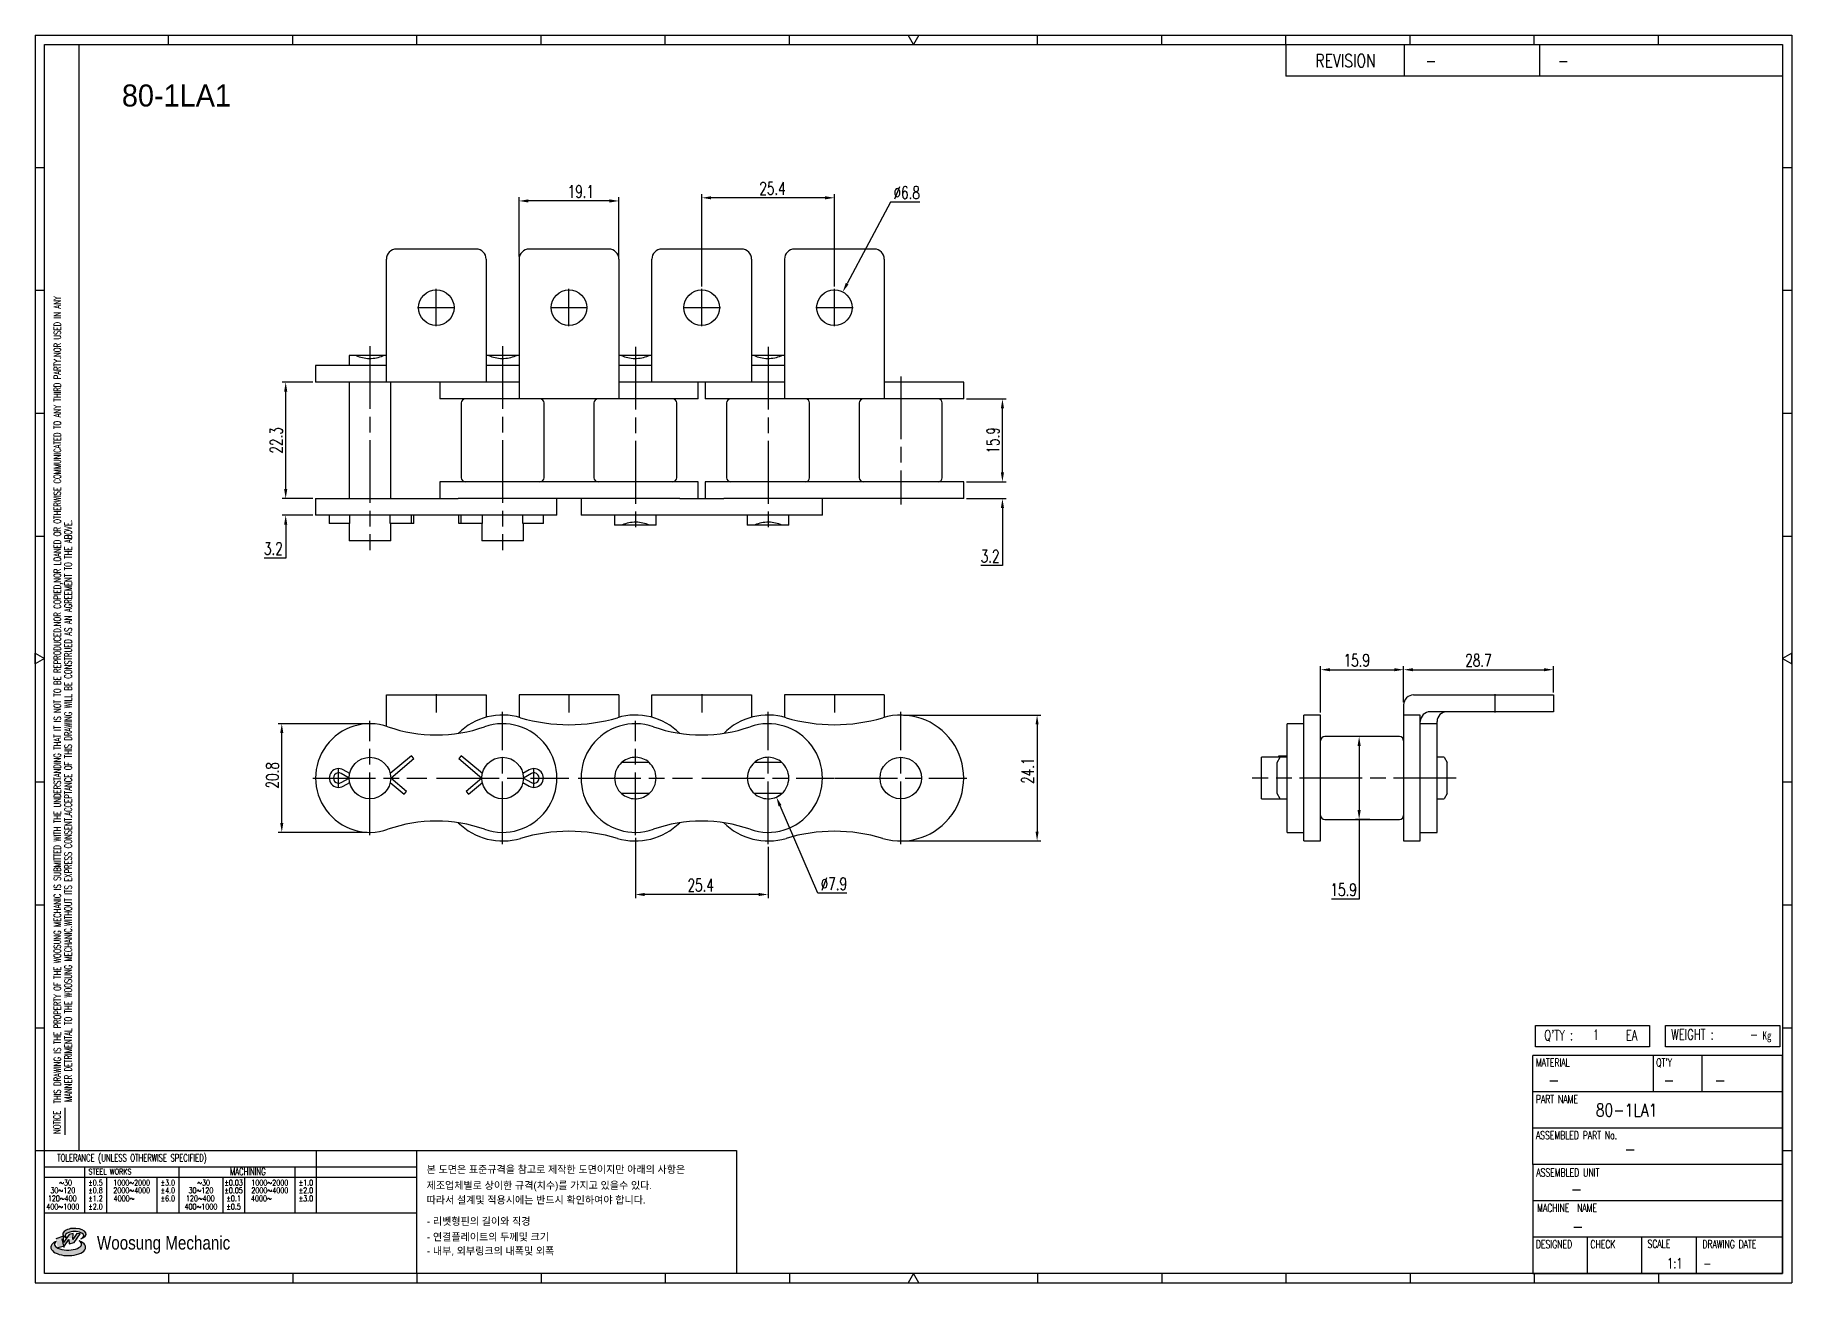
# Model space of a CAD drawing. Header units: millimetres. Extents: x 1209 to 1546, y 59 to 298.
import ezdxf
from ezdxf.enums import TextEntityAlignment as Align

# ---------------------------------------------------------------- set-up
doc = ezdxf.new("R2010")
doc.units = ezdxf.units.MM
doc.linetypes.add('AM_ISO08W050', pattern=[18, 12, -1.5, 3, -1.5])
doc.layers.get('Defpoints').update_dxf_attribs({"color": 80})
doc.layers.add('CL1', color=140, linetype='AM_ISO08W050', lineweight=25)
for name, color, linetype in [('S-DIM', 7, 'Continuous'), ('TITLE', 7, 'Continuous'), ('도면레이아웃', 7, 'Continuous')]:
    doc.layers.add(name, color=color, linetype=linetype)
doc.styles.add('HAN', font='ROMANS.shx', dxfattribs={"width": 0.7, "bigfont": 'whgtxt.shx'})
doc.styles.add('HKD_ST2', font='romans.shx', dxfattribs={"width": 0.7, "height": 4, "bigfont": '@extfont2.shx'})
doc.styles.add('HSG', font='SIMPLEX.shx', dxfattribs={"width": 0.7, "bigfont": 'HSG.shx'})
doc.styles.add('MtXpl_', font='Gulim.ttf')
doc.styles.add('SLDTEXTSTYLE4', font='arial.ttf', dxfattribs={"width": 0.8})
doc.dimstyles.new('AP1', dxfattribs={"dimtxt": 2.4, "dimasz": 1.8, "dimexe": 0.7, "dimexo": 0.5, "dimgap": 0.6, "dimtad": 1, "dimtoh": 1, "dimdec": 1, "dimrnd": 0.01, "dimzin": 9, "dimdsep": 46, "dimtxsty": 'HSG', "dimcen": 0, "dimclrd": 251, "dimclre": 251, "dimclrt": 60, "dimazin": 2, "dimtp": 1, "dimtm": 1, "dimtfac": 0.5, "dimtdec": 1, "dimtofl": 0, "dimtmove": 0, "dimatfit": 3, "dimfxl": 0, "dimtvp": 1, "dimtolj": 2, "dimlwd": -1, "dimlwe": -1, "dimarcsym": 0})

# ---------------------------------------------------------------- blocks, each defined once
blk = doc.blocks.new('MAST')
at = {"layer": '도면레이아웃'}
h = blk.add_hatch(color=10, dxfattribs=at)
h.paths.add_polyline_path([(1.544, 35.177), (1.554, 34.966), (1.779, 35.034), (2.054, 35.422), (1.908, 35.446), (1.728, 35.167), (1.741, 35.439), (1.547, 35.405), (1.292, 35.041), (1.295, 35.33), (0.943, 35.208), (1.03, 34.8), (1.336, 34.885)])
edge = h.paths.add_edge_path()
edge.add_ellipse((1.795, 35.421), major_axis=(-0.53, 0), ratio=0.487785, start_angle=122.36065, end_angle=403.39574)
edge.add_line((1.411, 35.244), (1.419, 35.261))
edge.add_ellipse((1.798, 35.344), major_axis=(-0.423, 0), ratio=0.444396, start_angle=131.58977, end_angle=386.19408, ccw=False)
edge = h.paths.add_edge_path()
edge.add_ellipse((1.512, 34.815), major_axis=(-0.793, 0), ratio=0.480113, start_angle=314.67633, end_angle=590.85213)
edge.add_ellipse((1.501, 34.958), major_axis=(-0.62, 0), ratio=0.43311, start_angle=331.7024, end_angle=574.42495, ccw=False)
at = {"color": 140}
for p, q in [((0, 90.118), (80.15, 90.118)), ((0, 90.118), (0, 33.191)), ((80.15, 90.118), (80.15, 33.191)), ((57.068, 89.693), (57.068, 88.246)), ((62.47, 89.693), (62.47, 88.246)), ((68.635, 89.693), (68.635, 88.246)), ((79.725, 88.246), (57.068, 88.246)), ((68.449, 43.961), (68.449, 44.936)), ((68.449, 44.936), (73.654, 44.936)), ((73.654, 44.936), (73.654, 43.961)), ((74.39, 43.961), (74.39, 44.936)), ((74.39, 44.936), (79.595, 44.936)), ((79.595, 44.936), (79.595, 43.961)), ((68.336, 38.59), (68.336, 43.563)), ((79.725, 43.563), (68.336, 43.563)), ((73.654, 43.961), (68.449, 43.961)), ((73.827, 43.563), (73.827, 41.905)), ((79.595, 43.961), (74.39, 43.961)), ((76.037, 43.563), (76.037, 41.905)), ((79.725, 38.59), (79.725, 43.563)), ((79.725, 41.905), (68.336, 41.905)), ((79.725, 40.248), (68.336, 40.248)), ((68.336, 38.59), (68.336, 33.616)), ((79.725, 38.59), (68.336, 38.59)), ((79.725, 33.616), (79.725, 38.59)), ((79.725, 36.932), (68.336, 36.932)), ((79.725, 35.274), (68.336, 35.274)), ((70.822, 33.616), (70.822, 35.274)), ((73.309, 33.616), (73.309, 35.274)), ((75.796, 33.616), (75.796, 35.274)), ((0, 33.191), (80.15, 33.191)), ((68.336, 33.616), (79.725, 33.616))]:
    blk.add_line(p, q, dxfattribs=at)
for p, q in [((6.089, 89.693), (6.089, 90.118)), ((11.753, 89.693), (11.753, 90.118)), ((17.418, 89.693), (17.418, 90.118)), ((23.082, 89.693), (23.082, 90.118)), ((28.746, 89.693), (28.746, 90.118)), ((34.411, 89.693), (34.411, 90.118)), ((45.739, 89.693), (45.739, 90.118)), ((51.404, 89.693), (51.404, 90.118)), ((57.068, 89.693), (57.068, 90.118)), ((62.732, 89.693), (62.732, 90.118)), ((68.397, 89.693), (68.397, 90.118)), ((74.061, 89.693), (74.061, 90.118)), ((0, 84.085), (0.425, 84.085)), ((79.725, 84.085), (80.15, 84.085)), ((0, 78.478), (0.425, 78.478)), ((79.725, 78.478), (80.15, 78.478)), ((0, 72.87), (0.425, 72.87)), ((79.725, 72.87), (80.15, 72.87)), ((0, 67.262), (0.425, 67.262)), ((79.725, 67.262), (80.15, 67.262)), ((0, 56.047), (0.425, 56.047)), ((79.725, 56.047), (80.15, 56.047)), ((0, 50.439), (0.425, 50.439)), ((79.725, 50.439), (80.15, 50.439)), ((0, 44.832), (0.425, 44.832)), ((79.725, 44.832), (80.15, 44.832)), ((1.377, 39.947), (1.377, 41.174)), ((0, 39.224), (0.425, 39.224)), ((79.725, 39.224), (80.15, 39.224)), ((6.089, 33.616), (6.089, 33.191)), ((11.753, 33.616), (11.753, 33.191)), ((17.418, 33.616), (17.418, 33.191)), ((23.082, 33.616), (23.082, 33.191)), ((28.746, 33.616), (28.746, 33.191)), ((34.411, 33.616), (34.411, 33.191)), ((45.739, 33.616), (45.739, 33.191)), ((51.404, 33.616), (51.404, 33.191)), ((57.068, 33.616), (57.068, 33.191)), ((62.732, 33.616), (62.732, 33.191)), ((68.397, 33.616), (68.397, 33.191)), ((74.061, 33.616), (74.061, 33.191))]:
    blk.add_line(p, q)
at = {"color": 2}
for p, q in [((2.017, 39.224), (2.017, 89.693)), ((0.425, 39.224), (17.418, 39.224)), ((0.425, 38.487), (17.418, 38.487)), ((2.257, 38.487), (2.257, 36.382)), ((6.557, 38.5), (6.557, 36.382)), ((11.857, 38.487), (11.857, 36.382)), ((12.816, 39.224), (12.816, 36.382)), ((17.418, 33.616), (17.418, 39.224)), ((0.425, 38.012), (17.418, 38.012)), ((3.257, 38.012), (3.257, 36.382)), ((5.557, 38.012), (5.557, 36.382)), ((8.557, 38.012), (8.557, 36.382)), ((9.557, 38.026), (9.557, 36.382)), ((0.425, 36.382), (17.418, 36.382))]:
    blk.add_line(p, q, dxfattribs=at)
for points in [[(40.075, 89.693), (39.83, 90.118), (40.32, 90.118)], [(0.425, 61.679), (0, 61.433), (0, 61.924)], [(79.725, 61.679), (80.15, 61.433), (80.15, 61.924)], [(40.075, 33.616), (39.83, 33.191), (40.32, 33.191)]]:
    blk.add_lwpolyline(points, close=True)
at = {"color": 140}
blk.add_lwpolyline([(0.425, 89.693), (79.725, 89.693), (79.725, 33.616), (0.425, 33.616)], close=True, dxfattribs=at)
at = {"layer": '도면레이아웃'}
for p, q in [((1.295, 35.33), (0.943, 35.208)), ((1.547, 35.405), (1.292, 35.041)), ((1.292, 35.041), (1.295, 35.33)), ((1.741, 35.439), (1.547, 35.405)), ((1.908, 35.446), (1.728, 35.167)), ((1.728, 35.167), (1.741, 35.439)), ((1.779, 35.034), (2.054, 35.422)), ((2.054, 35.422), (1.908, 35.446)), ((1.03, 34.8), (1.336, 34.885)), ((1.224, 35.208), (1.311, 34.8)), ((1.224, 35.208), (1.224, 35.208)), ((1.336, 34.885), (1.544, 35.177)), ((1.419, 35.261), (1.411, 35.244)), ((1.544, 35.177), (1.554, 34.966)), ((1.554, 34.966), (1.779, 35.034))]:
    blk.add_line(p, q, dxfattribs=at)
for centre, major_axis, ratio, start_param, end_param in [((1.795, 35.421), (-0.53, 0), 0.487785, 2.135596, 7.040584), ((1.798, 35.344), (-0.423, 0), 0.444396, 2.296675, 6.740358), ((1.512, 34.815), (-0.793, 0), 0.480113, 5.492138, 10.312315), ((1.501, 34.958), (-0.62, 0), 0.43311, 5.789299, 10.025607)]:
    blk.add_ellipse(centre, major_axis=major_axis, ratio=ratio, start_param=start_param, end_param=end_param, dxfattribs=at)
for s, height, style, width, p in [('REVISION', 0.5806, 'HAN', 0.8, (58.415, 88.664)), ('-', 0.581, 'HAN', 0.8, (63.426, 88.664)), ('-', 0.581, 'HAN', 0.8, (69.468, 88.664)), ("Q'TY : ", 0.4746, 'HKD_ST2', 0.7, (68.857, 44.253)), ('1', 0.475, 'HKD_ST2', 0.7, (71.071, 44.275)), ('EA', 0.4746, 'HKD_ST2', 0.7, (72.578, 44.253)), ('WEIGHT : ', 0.4746, 'HKD_ST2', 0.7, (74.65, 44.286)), ('-', 0.581, 'HAN', 0.8, (69.029, 42.157)), ('-', 0.581, 'HAN', 0.8, (74.289, 42.157)), ('-', 0.581, 'HAN', 0.8, (76.623, 42.157)), ('-', 0.581, 'HAN', 0.8, (72.515, 39.013)), ('-', 0.581, 'HAN', 0.8, (70.067, 37.189)), ('-', 0.581, 'HAN', 0.8, (70.126, 35.48)), ('1:1', 0.4746, 'HKD_ST2', 0.7, (74.458, 33.848)), ('-', 0.475, 'HKD_ST2', 0.7, (76.112, 33.837))]:
    blk.add_text(s, height=height, dxfattribs=dict(style=style, width=width)).set_placement(p)
at = {"color": 6, "style": 'HKD_ST2', "width": 0.7}
for s, p in [(' THIS DRAWING IS THE PROPERTY OF THE WOOSUNG MECHANIC IS SUBMITTED WITH THE UNDERSTANDING THAT IT IS NOT TO BE REPRODUCED.NOR COPIED,NOR LOANED OR OTHERWISE COMMUNICATED TO ANY THIRD PARTY.NOR USED IN ANY', (1.173, 41.217)), ('MANNER DETRIMENTAL TO THE WOOSUNG MECHANIC.WITHOUT ITS EXPRESS CONSENT.ACCEPTANCE OF THIS DRAWING WILL BE CONSTRUED AS AN AGREEMENT TO THE ABOVE.', (1.672, 41.447))]:
    blk.add_text(s, height=0.326266, rotation=90, dxfattribs=at).set_placement(p)
at = {"style": 'HKD_ST2', "width": 0.7}
blk.add_text('-', height=0.475, dxfattribs=at).set_placement((78.613, 44.286), align=Align.RIGHT)
at = {"color": 254, "style": 'HKD_ST2', "width": 0.7}
for s, height, p in [('MATERIAL', 0.3651, (68.474, 43.425)), ("QT'Y", 0.3651, (73.965, 43.425)), ('PART NAME', 0.3651, (68.474, 41.756)), ('ASSEMBLED PART No.', 0.36511, (68.474, 40.109)), ('ASSEMBLED UNIT', 0.36511, (68.49, 38.408)), ('MACHINE  NAME', 0.36511, (68.532, 36.794)), ('DESIGNED', 0.3651, (68.474, 35.136)), ('CHECK', 0.3651, (70.961, 35.136)), ('SCALE', 0.3651, (73.566, 35.153)), ('DRAWING DATE', 0.36511, (76.071, 35.141))]:
    blk.add_text(s, height=height, dxfattribs=at).set_placement(p, align=Align.TOP_LEFT)
at = {"style": 'HKD_ST2', "width": 0.7}
blk.add_text('NOTICE', height=0.3263, rotation=90, dxfattribs=at).set_placement((1.163, 39.988))
blk.add_text('TOLERANCE (UNLESS OTHERWISE SPECIFIED)', height=0.32627, dxfattribs=at).set_placement((4.417, 38.896), align=Align.MIDDLE_CENTER)
at = {"color": 4, "style": 'HKD_ST2', "width": 0.7}
for s, height, p in [('%%12630', 0.261, (1.389, 37.762)), ('1000%%1262000', 0.26101, (4.407, 37.762)), ('%%12630', 0.261, (7.689, 37.762)), ('1000%%1262000', 0.26101, (10.707, 37.762)), ('120%%126400', 0.26101, (1.237, 37.045)), ('30%%126120', 0.261, (1.263, 37.411)), ('4000%%126', 0.261, (4.061, 37.045)), ('2000%%1264000', 0.26101, (4.407, 37.411)), ('120%%126400', 0.26101, (7.537, 37.045)), ('30%%126120', 0.261, (7.563, 37.411)), ('4000%%126', 0.261, (10.321, 37.045)), ('2000%%1264000', 0.26101, (10.707, 37.411)), ('400%%1261000', 0.26101, (1.263, 36.67)), ('400%%1261000', 0.26101, (7.563, 36.67))]:
    blk.add_text(s, height=height, dxfattribs=at).set_placement(p, align=Align.MIDDLE_CENTER)
for s, height, p in [('%%P0.5', 0.261, (2.757, 37.762)), ('STEEL WORKS', 0.26101, (3.416, 38.268)), ('%%P3.0', 0.261, (6.057, 37.762)), ('%%P0.03', 0.261, (9.057, 37.762)), ('MACHINING', 0.3263, (9.707, 38.27)), ('%%P1.0', 0.261, (12.357, 37.762)), ('%%P0.8', 0.261, (2.757, 37.411)), ('%%P1.2', 0.261, (2.757, 37.045)), ('%%P4.0', 0.261, (6.057, 37.411)), ('%%P6.0', 0.261, (6.057, 37.045)), ('%%P0.05', 0.261, (9.057, 37.411)), ('%%P0.1', 0.261, (9.057, 37.045)), ('%%P2.0', 0.261, (12.357, 37.411)), ('%%P3.0', 0.261, (12.357, 37.045)), ('%%P2.0', 0.261, (2.757, 36.67)), ('%%P0.5', 0.261, (9.057, 36.67))]:
    blk.add_text(s, height=height, dxfattribs=at).set_placement(p, align=Align.MIDDLE)
at = {"color": 1, "style": 'SLDTEXTSTYLE4', "width": 0.8}
blk.add_text('Woosung Mechanic', height=0.61957, dxfattribs=at).set_placement((2.822, 34.711))
at = {"layer": 'TITLE', "width": 0.8}
blk.add_text('Kg', height=0.3789, dxfattribs=at).set_placement((78.807, 44.286))
blk = doc.blocks.new('*D2')
at = {"layer": 'Defpoints', "color": 0, "transparency": 16777216}
for p in [(1462.89, 163.32), (1463.46, 163.32), (1465.46, 147.44)]:
    blk.add_point(p, dxfattribs=at)
at = {"layer": 'S-DIM', "color": 251, "linetype": 'ByBlock', "transparency": 16777216}
for p, q in [((1462.96, 163.32), (1462.19, 163.32)), ((1462.89, 161.52), (1462.89, 149.24)), ((1464.96, 147.44), (1462.19, 147.44)), ((1462.89, 147.44), (1462.89, 132.21)), ((1462.89, 132.21), (1457.57, 132.21))]:
    blk.add_line(p, q, dxfattribs=at)
at = {"layer": 'S-DIM', "color": 251, "transparency": 16777216}
for points in [[(1462.59, 161.52), (1463.19, 161.52), (1462.89, 163.32)], [(1462.59, 149.24), (1463.19, 149.24), (1462.89, 147.44)]]:
    blk.add_solid(points, dxfattribs=at)
at = {"layer": 'S-DIM', "color": 60, "transparency": 16777216, "insert": (1459.93, 134.01), "char_height": 2.4, "attachment_point": 5, "style": 'HSG'}
blk.add_mtext('\\A2;15.9', dxfattribs=at)
blk = doc.blocks.new('*D3')
at = {"layer": 'Defpoints', "color": 0, "transparency": 16777216}
for p in [(1471.4, 176.11), (1471.4, 169.37), (1455.52, 167.43)]:
    blk.add_point(p, dxfattribs=at)
at = {"layer": 'S-DIM', "color": 251, "linetype": 'ByBlock', "transparency": 16777216}
for p, q in [((1455.52, 167.93), (1455.52, 176.81)), ((1457.32, 176.11), (1469.6, 176.11)), ((1471.4, 169.87), (1471.4, 176.81))]:
    blk.add_line(p, q, dxfattribs=at)
at = {"layer": 'S-DIM', "color": 251, "transparency": 16777216}
for points in [[(1457.32, 176.41), (1457.32, 175.81), (1455.52, 176.11)], [(1469.6, 176.41), (1469.6, 175.81), (1471.4, 176.11)]]:
    blk.add_solid(points, dxfattribs=at)
at = {"layer": 'S-DIM', "color": 60, "transparency": 16777216, "insert": (1462.44, 177.91), "char_height": 2.4, "attachment_point": 5, "style": 'HSG'}
blk.add_mtext('\\A2;15.9', dxfattribs=at)
blk = doc.blocks.new('*D4')
at = {"layer": 'Defpoints', "color": 0, "transparency": 16777216}
for p in [(1500.06, 176.11), (1471.4, 169.37), (1500.06, 171.28)]:
    blk.add_point(p, dxfattribs=at)
at = {"layer": 'S-DIM', "color": 251, "linetype": 'ByBlock', "transparency": 16777216}
for p, q in [((1471.4, 169.87), (1471.4, 176.81)), ((1473.2, 176.11), (1498.26, 176.11)), ((1500.06, 171.78), (1500.06, 176.81))]:
    blk.add_line(p, q, dxfattribs=at)
at = {"layer": 'S-DIM', "color": 251, "transparency": 16777216}
for points in [[(1473.2, 176.41), (1473.2, 175.81), (1471.4, 176.11)], [(1498.26, 176.41), (1498.26, 175.81), (1500.06, 176.11)]]:
    blk.add_solid(points, dxfattribs=at)
at = {"layer": 'S-DIM', "color": 60, "transparency": 16777216, "insert": (1485.73, 177.91), "char_height": 2.4, "attachment_point": 5, "style": 'HSG'}
blk.add_mtext('\\A2;28.7', dxfattribs=at)
blk = doc.blocks.new('*D5')
at = {"layer": 'Defpoints', "color": 0, "transparency": 16777216}
for p in [(1387.21, 212.07), (1394.62, 212.07), (1387.21, 208.87)]:
    blk.add_point(p, dxfattribs=at)
at = {"layer": 'S-DIM', "color": 251, "linetype": 'ByBlock', "transparency": 16777216}
for p, q in [((1394.62, 213.87), (1394.62, 215.67)), ((1387.71, 212.07), (1395.32, 212.07)), ((1387.71, 208.87), (1395.32, 208.87)), ((1394.62, 207.07), (1394.62, 196.03)), ((1394.62, 196.03), (1390.5, 196.03))]:
    blk.add_line(p, q, dxfattribs=at)
at = {"layer": 'S-DIM', "color": 251, "transparency": 16777216}
for points in [[(1394.32, 213.87), (1394.92, 213.87), (1394.62, 212.07)], [(1394.32, 207.07), (1394.92, 207.07), (1394.62, 208.87)]]:
    blk.add_solid(points, dxfattribs=at)
at = {"layer": 'S-DIM', "color": 60, "transparency": 16777216, "insert": (1392.26, 197.83), "char_height": 2.4, "attachment_point": 5, "style": 'HSG'}
blk.add_mtext('\\A2;3.2', dxfattribs=at)
blk = doc.blocks.new('*D6')
at = {"layer": 'Defpoints', "color": 0, "transparency": 16777216}
for p in [(1387.21, 227.95), (1394.62, 227.95), (1387.21, 212.07)]:
    blk.add_point(p, dxfattribs=at)
at = {"layer": 'S-DIM', "color": 251, "linetype": 'ByBlock', "transparency": 16777216}
for p, q in [((1387.71, 227.95), (1395.32, 227.95)), ((1394.62, 213.87), (1394.62, 226.15)), ((1387.71, 212.07), (1395.32, 212.07))]:
    blk.add_line(p, q, dxfattribs=at)
at = {"layer": 'S-DIM', "color": 251, "transparency": 16777216}
for points in [[(1394.32, 226.15), (1394.92, 226.15), (1394.62, 227.95)], [(1394.32, 213.87), (1394.92, 213.87), (1394.62, 212.07)]]:
    blk.add_solid(points, dxfattribs=at)
at = {"layer": 'S-DIM', "color": 60, "transparency": 16777216, "insert": (1392.82, 220.01), "char_height": 2.4, "attachment_point": 5, "rotation": 90, "style": 'HSG'}
blk.add_mtext('\\A2;15.9', dxfattribs=at)
blk = doc.blocks.new('*D7')
at = {"layer": 'Defpoints', "color": 0, "transparency": 16777216}
for p in [(1337.06, 266.43), (1337.06, 248.98), (1362.46, 248.98)]:
    blk.add_point(p, dxfattribs=at)
at = {"layer": 'S-DIM', "color": 251, "linetype": 'ByBlock', "transparency": 16777216}
for p, q in [((1337.06, 249.48), (1337.06, 267.13)), ((1360.66, 266.43), (1338.86, 266.43)), ((1362.46, 249.48), (1362.46, 267.13))]:
    blk.add_line(p, q, dxfattribs=at)
at = {"layer": 'S-DIM', "color": 251, "transparency": 16777216}
for points in [[(1338.86, 266.73), (1338.86, 266.13), (1337.06, 266.43)], [(1360.66, 266.73), (1360.66, 266.13), (1362.46, 266.43)]]:
    blk.add_solid(points, dxfattribs=at)
at = {"layer": 'S-DIM', "color": 60, "transparency": 16777216, "insert": (1350.62, 268.23), "char_height": 2.4, "attachment_point": 5, "style": 'HSG'}
blk.add_mtext('\\A2;25.4', dxfattribs=at)
blk = doc.blocks.new('*D8')
at = {"layer": 'Defpoints', "color": 0, "transparency": 16777216}
for p in [(1302.11, 265.83), (1302.11, 254.7), (1321.21, 254.7)]:
    blk.add_point(p, dxfattribs=at)
at = {"layer": 'S-DIM', "color": 251, "linetype": 'ByBlock', "transparency": 16777216}
for p, q in [((1302.11, 255.2), (1302.11, 266.53)), ((1319.41, 265.83), (1303.91, 265.83)), ((1321.21, 255.2), (1321.21, 266.53))]:
    blk.add_line(p, q, dxfattribs=at)
at = {"layer": 'S-DIM', "color": 251, "transparency": 16777216}
for points in [[(1303.91, 266.13), (1303.91, 265.53), (1302.11, 265.83)], [(1319.41, 266.13), (1319.41, 265.53), (1321.21, 265.83)]]:
    blk.add_solid(points, dxfattribs=at)
at = {"layer": 'S-DIM', "color": 60, "transparency": 16777216, "insert": (1313.93, 267.63), "char_height": 2.4, "attachment_point": 5, "style": 'HSG'}
blk.add_mtext('\\A2;19.1', dxfattribs=at)
blk = doc.blocks.new('*D9')
at = {"layer": 'Defpoints', "color": 0, "transparency": 16777216}
for p in [(1257.44, 208.87), (1263.16, 208.87), (1263.16, 205.67)]:
    blk.add_point(p, dxfattribs=at)
at = {"layer": 'S-DIM', "color": 251, "linetype": 'ByBlock', "transparency": 16777216}
for p, q in [((1257.44, 210.67), (1257.44, 212.47)), ((1262.66, 208.87), (1256.74, 208.87)), ((1262.66, 205.67), (1256.74, 205.67)), ((1257.44, 203.87), (1257.44, 197.49)), ((1257.44, 197.49), (1253.32, 197.49))]:
    blk.add_line(p, q, dxfattribs=at)
at = {"layer": 'S-DIM', "color": 251, "transparency": 16777216}
for points in [[(1257.14, 210.67), (1257.74, 210.67), (1257.44, 208.87)], [(1257.14, 203.87), (1257.74, 203.87), (1257.44, 205.67)]]:
    blk.add_solid(points, dxfattribs=at)
at = {"layer": 'S-DIM', "color": 60, "transparency": 16777216, "insert": (1255.08, 199.29), "char_height": 2.4, "attachment_point": 5, "style": 'HSG'}
blk.add_mtext('\\A2;3.2', dxfattribs=at)
blk = doc.blocks.new('*D10')
at = {"layer": 'Defpoints', "color": 0, "transparency": 16777216}
for p in [(1257.44, 231.15), (1263.16, 231.15), (1263.16, 208.87)]:
    blk.add_point(p, dxfattribs=at)
at = {"layer": 'S-DIM', "color": 251, "linetype": 'ByBlock', "transparency": 16777216}
for p, q in [((1262.66, 231.15), (1256.74, 231.15)), ((1257.44, 210.67), (1257.44, 229.35)), ((1262.66, 208.87), (1256.74, 208.87))]:
    blk.add_line(p, q, dxfattribs=at)
at = {"layer": 'S-DIM', "color": 251, "transparency": 16777216}
for points in [[(1257.14, 229.35), (1257.74, 229.35), (1257.44, 231.15)], [(1257.14, 210.67), (1257.74, 210.67), (1257.44, 208.87)]]:
    blk.add_solid(points, dxfattribs=at)
at = {"layer": 'S-DIM', "color": 60, "transparency": 16777216, "insert": (1255.64, 220.01), "char_height": 2.4, "attachment_point": 5, "rotation": 90, "style": 'HSG'}
blk.add_mtext('\\A2;22.3', dxfattribs=at)
blk = doc.blocks.new('*D11')
at = {"layer": 'Defpoints', "color": 0, "transparency": 16777216}
for p in [(1256.69, 165.78), (1273.56, 165.78), (1273.56, 144.98)]:
    blk.add_point(p, dxfattribs=at)
at = {"layer": 'S-DIM', "color": 251, "linetype": 'ByBlock', "transparency": 16777216}
for p, q in [((1273.06, 165.78), (1255.99, 165.78)), ((1256.69, 146.78), (1256.69, 163.98)), ((1273.06, 144.98), (1255.99, 144.98))]:
    blk.add_line(p, q, dxfattribs=at)
at = {"layer": 'S-DIM', "color": 251, "transparency": 16777216}
for points in [[(1256.39, 163.98), (1256.99, 163.98), (1256.69, 165.78)], [(1256.39, 146.78), (1256.99, 146.78), (1256.69, 144.98)]]:
    blk.add_solid(points, dxfattribs=at)
at = {"layer": 'S-DIM', "color": 60, "transparency": 16777216, "insert": (1254.89, 155.9), "char_height": 2.4, "attachment_point": 5, "rotation": 90, "style": 'HSG'}
blk.add_mtext('\\A2;20.8', dxfattribs=at)
blk = doc.blocks.new('*D12')
at = {"layer": 'Defpoints', "color": 0, "transparency": 16777216}
for p in [(1375.16, 167.43), (1375.16, 143.33), (1401.25, 143.33)]:
    blk.add_point(p, dxfattribs=at)
at = {"layer": 'S-DIM', "color": 251, "linetype": 'ByBlock', "transparency": 16777216}
for p, q in [((1375.66, 167.43), (1401.95, 167.43)), ((1401.25, 165.63), (1401.25, 145.13)), ((1375.66, 143.33), (1401.95, 143.33))]:
    blk.add_line(p, q, dxfattribs=at)
at = {"layer": 'S-DIM', "color": 251, "transparency": 16777216}
for points in [[(1400.95, 165.63), (1401.55, 165.63), (1401.25, 167.43)], [(1400.95, 145.13), (1401.55, 145.13), (1401.25, 143.33)]]:
    blk.add_solid(points, dxfattribs=at)
at = {"layer": 'S-DIM', "color": 60, "transparency": 16777216, "insert": (1399.45, 156.79), "char_height": 2.4, "attachment_point": 5, "rotation": 90, "style": 'HSG'}
blk.add_mtext('\\A2;24.1', dxfattribs=at)
blk = doc.blocks.new('*D13')
at = {"layer": 'Defpoints', "color": 0, "transparency": 16777216}
for p in [(1324.36, 144.46), (1349.76, 142.73), (1324.36, 133.09)]:
    blk.add_point(p, dxfattribs=at)
at = {"layer": 'S-DIM', "color": 251, "linetype": 'ByBlock', "transparency": 16777216}
for p, q in [((1324.36, 143.96), (1324.36, 132.39)), ((1349.76, 142.23), (1349.76, 132.39)), ((1347.96, 133.09), (1326.16, 133.09))]:
    blk.add_line(p, q, dxfattribs=at)
at = {"layer": 'S-DIM', "color": 251, "transparency": 16777216}
for points in [[(1326.16, 133.39), (1326.16, 132.79), (1324.36, 133.09)], [(1347.96, 133.39), (1347.96, 132.79), (1349.76, 133.09)]]:
    blk.add_solid(points, dxfattribs=at)
at = {"layer": 'S-DIM', "color": 60, "transparency": 16777216, "insert": (1336.87, 134.89), "char_height": 2.4, "attachment_point": 5, "style": 'HSG'}
blk.add_mtext('\\A2;25.4', dxfattribs=at)
blk = doc.blocks.new('*D14')
at = {"layer": 'Defpoints', "color": 0, "transparency": 16777216}
for p in [(1348.19, 159.03), (1351.34, 151.74)]:
    blk.add_point(p, dxfattribs=at)
at = {"layer": 'S-DIM', "color": 251, "linetype": 'ByBlock', "transparency": 16777216}
for p, q in [((1359.28, 133.34), (1352.05, 150.08)), ((1364.84, 133.34), (1359.28, 133.34))]:
    blk.add_line(p, q, dxfattribs=at)
blk.add_arc((1349.76, 155.38), 3.97, 283.2488, 304.1935, dxfattribs=at)
at = {"layer": 'S-DIM', "color": 251, "transparency": 16777216}
blk.add_solid([(1352.33, 150.2), (1351.78, 149.97), (1351.34, 151.74)], dxfattribs=at)
at = {"layer": 'S-DIM', "color": 60, "transparency": 16777216, "insert": (1362.36, 135.14), "char_height": 2.4, "attachment_point": 5, "style": 'HSG'}
blk.add_mtext('\\A2;∅7.9', dxfattribs=at)
blk = doc.blocks.new('*D15')
at = {"layer": 'Defpoints', "color": 0, "transparency": 16777216}
for p in [(1364.06, 248.41), (1360.87, 242.41)]:
    blk.add_point(p, dxfattribs=at)
at = {"layer": 'S-DIM', "color": 251, "linetype": 'ByBlock', "transparency": 16777216}
for p, q in [((1373.18, 265.62), (1364.9, 250)), ((1378.82, 265.62), (1373.18, 265.62))]:
    blk.add_line(p, q, dxfattribs=at)
at = {"layer": 'S-DIM', "color": 251, "transparency": 16777216}
blk.add_solid([(1364.64, 250.14), (1365.17, 249.86), (1364.06, 248.41)], dxfattribs=at)
at = {"layer": 'S-DIM', "color": 60, "transparency": 16777216, "insert": (1376.3, 267.42), "char_height": 2.4, "attachment_point": 5, "style": 'HSG'}
blk.add_mtext('\\A2;∅6.8', dxfattribs=at)

msp = doc.modelspace()

# ---------------------------------------------------------------- linework, layer by layer
for p, q in [((1293.9, 256.61), (1278.62, 256.61)), ((1319.3, 256.61), (1304.02, 256.61)), ((1344.7, 256.61), (1329.42, 256.61)), ((1370.1, 256.61), (1354.82, 256.61)), ((1276.71, 231.15), (1276.71, 254.7)), ((1295.81, 254.7), (1295.81, 231.15)), ((1302.11, 254.7), (1302.11, 227.95)), ((1321.21, 254.7), (1321.21, 227.95)), ((1327.51, 231.15), (1327.51, 254.7)), ((1346.61, 254.7), (1346.61, 231.15)), ((1352.91, 254.7), (1352.91, 227.95)), ((1372.01, 254.7), (1372.01, 227.95)), ((1269.59, 236.26), (1269.59, 234.35)), ((1276.71, 236.26), (1269.59, 236.26)), ((1270.94, 236.26), (1271.21, 236.13)), ((1271.21, 236.13), (1271.5, 236.02)), ((1271.5, 236.02), (1271.8, 235.93)), ((1271.8, 235.93), (1272.12, 235.85)), ((1272.12, 235.85), (1272.44, 235.78)), ((1272.44, 235.78), (1272.78, 235.73)), ((1272.78, 235.73), (1273.12, 235.7)), ((1273.12, 235.7), (1273.47, 235.69)), ((1273.47, 235.69), (1273.81, 235.69)), ((1273.81, 235.69), (1274.16, 235.71)), ((1274.16, 235.71), (1274.5, 235.75)), ((1274.5, 235.75), (1274.83, 235.81)), ((1274.83, 235.81), (1275.15, 235.88)), ((1275.15, 235.88), (1275.46, 235.97)), ((1275.46, 235.97), (1275.76, 236.07)), ((1275.76, 236.07), (1276.04, 236.19)), ((1276.04, 236.19), (1276.19, 236.26)), ((1302.11, 236.26), (1295.81, 236.26)), ((1296.34, 236.26), (1296.61, 236.13)), ((1296.61, 236.13), (1296.9, 236.02)), ((1296.9, 236.02), (1297.2, 235.93)), ((1297.2, 235.93), (1297.52, 235.85)), ((1297.52, 235.85), (1297.84, 235.78)), ((1297.84, 235.78), (1298.18, 235.73)), ((1298.18, 235.73), (1298.52, 235.7)), ((1298.52, 235.7), (1298.87, 235.69)), ((1298.87, 235.69), (1299.21, 235.69)), ((1299.21, 235.69), (1299.56, 235.71)), ((1299.56, 235.71), (1299.9, 235.75)), ((1299.9, 235.75), (1300.23, 235.81)), ((1300.23, 235.81), (1300.55, 235.88)), ((1300.55, 235.88), (1300.86, 235.97)), ((1300.86, 235.97), (1301.16, 236.07)), ((1301.16, 236.07), (1301.44, 236.19)), ((1301.44, 236.19), (1301.59, 236.26)), ((1327.51, 236.26), (1321.21, 236.26)), ((1321.74, 236.26), (1322.01, 236.13)), ((1322.01, 236.13), (1322.3, 236.02)), ((1322.3, 236.02), (1322.6, 235.93)), ((1322.6, 235.93), (1322.92, 235.85)), ((1322.92, 235.85), (1323.24, 235.78)), ((1323.24, 235.78), (1323.58, 235.73)), ((1323.58, 235.73), (1323.92, 235.7)), ((1323.92, 235.7), (1324.27, 235.69)), ((1324.27, 235.69), (1324.61, 235.69)), ((1324.61, 235.69), (1324.96, 235.71)), ((1324.96, 235.71), (1325.3, 235.75)), ((1325.3, 235.75), (1325.63, 235.81)), ((1325.63, 235.81), (1325.95, 235.88)), ((1325.95, 235.88), (1326.26, 235.97)), ((1326.26, 235.97), (1326.56, 236.07)), ((1326.56, 236.07), (1326.84, 236.19)), ((1326.84, 236.19), (1326.99, 236.26)), ((1352.91, 236.26), (1346.61, 236.26)), ((1347.14, 236.26), (1347.41, 236.13)), ((1347.41, 236.13), (1347.7, 236.02)), ((1347.7, 236.02), (1348, 235.93)), ((1348, 235.93), (1348.32, 235.85)), ((1348.32, 235.85), (1348.64, 235.78)), ((1348.64, 235.78), (1348.98, 235.73)), ((1348.98, 235.73), (1349.32, 235.7)), ((1349.32, 235.7), (1349.67, 235.69)), ((1349.67, 235.69), (1350.01, 235.69)), ((1350.01, 235.69), (1350.36, 235.71)), ((1350.36, 235.71), (1350.7, 235.75)), ((1350.7, 235.75), (1351.03, 235.81)), ((1351.03, 235.81), (1351.35, 235.88)), ((1351.35, 235.88), (1351.66, 235.97)), ((1351.66, 235.97), (1351.96, 236.07)), ((1351.96, 236.07), (1352.24, 236.19)), ((1352.24, 236.19), (1352.39, 236.26)), ((1276.71, 234.35), (1263.16, 234.35)), ((1263.16, 234.35), (1263.16, 231.15)), ((1302.11, 234.35), (1295.81, 234.35)), ((1327.51, 234.35), (1321.21, 234.35)), ((1352.91, 234.35), (1346.61, 234.35)), ((1295.81, 231.15), (1263.16, 231.15)), ((1269.59, 231.15), (1269.59, 208.87)), ((1277.53, 208.87), (1277.53, 231.15)), ((1286.91, 231.15), (1286.91, 227.95)), ((1302.11, 231.15), (1295.81, 231.15)), ((1327.51, 231.15), (1321.21, 231.15)), ((1346.61, 231.15), (1327.51, 231.15)), ((1336.41, 227.95), (1336.41, 231.15)), ((1337.71, 231.15), (1337.71, 227.95)), ((1352.91, 231.15), (1346.61, 231.15)), ((1387.21, 231.15), (1372.01, 231.15)), ((1387.21, 227.95), (1387.21, 231.15)), ((1336.41, 227.95), (1286.91, 227.95)), ((1291.02, 227.16), (1291.02, 212.86)), ((1306.9, 212.86), (1306.9, 227.16)), ((1316.42, 227.16), (1316.42, 212.86)), ((1332.3, 212.86), (1332.3, 227.16)), ((1387.21, 227.95), (1337.71, 227.95)), ((1341.82, 227.16), (1341.82, 212.86)), ((1357.7, 212.86), (1357.7, 227.16)), ((1367.22, 227.16), (1367.22, 212.86)), ((1383.1, 212.86), (1383.1, 227.16)), ((1286.91, 212.07), (1286.91, 208.87)), ((1336.41, 212.07), (1286.91, 212.07)), ((1336.41, 208.87), (1336.41, 212.07)), ((1337.71, 212.07), (1337.71, 208.87)), ((1387.21, 212.07), (1337.71, 212.07)), ((1387.21, 208.87), (1387.21, 212.07)), ((1263.16, 208.87), (1290.48, 208.87)), ((1263.16, 208.87), (1263.16, 205.67)), ((1332.85, 208.87), (1290.48, 208.87)), ((1309.36, 205.67), (1309.36, 208.87)), ((1313.96, 208.87), (1313.96, 205.67)), ((1332.85, 208.87), (1341.28, 208.87)), ((1387.21, 208.87), (1341.28, 208.87)), ((1360.16, 205.67), (1360.16, 208.87)), ((1309.36, 205.67), (1263.16, 205.67)), ((1265.77, 205.67), (1265.77, 204.07)), ((1269.69, 204.07), (1269.69, 205.67)), ((1277.44, 204.07), (1277.44, 205.67)), ((1281.5, 204.07), (1281.5, 205.67)), ((1281.96, 204.07), (1281.96, 205.67)), ((1290.56, 204.07), (1290.56, 205.67)), ((1291.02, 204.07), (1291.02, 205.67)), ((1295.09, 204.07), (1295.09, 205.67)), ((1302.84, 204.07), (1302.84, 205.67)), ((1306.75, 204.07), (1306.75, 205.67)), ((1360.16, 205.67), (1313.96, 205.67)), ((1320.39, 205.67), (1320.39, 203.76)), ((1328.33, 203.76), (1328.33, 205.67)), ((1345.79, 205.67), (1345.79, 203.76)), ((1353.73, 203.76), (1353.73, 205.67)), ((1269.69, 204.07), (1265.77, 204.07)), ((1269.59, 204.07), (1269.59, 200.76)), ((1281.96, 204.07), (1277.44, 204.07)), ((1277.53, 200.76), (1277.53, 204.07)), ((1295.09, 204.07), (1290.56, 204.07)), ((1294.99, 204.07), (1294.99, 200.76)), ((1306.75, 204.07), (1302.84, 204.07)), ((1302.93, 200.76), (1302.93, 204.07)), ((1328.33, 203.76), (1320.39, 203.76)), ((1321.89, 203.83), (1321.74, 203.76)), ((1322.17, 203.95), (1321.89, 203.83)), ((1322.46, 204.05), (1322.17, 203.95)), ((1322.78, 204.14), (1322.46, 204.05)), ((1323.1, 204.21), (1322.78, 204.14)), ((1323.43, 204.27), (1323.1, 204.21)), ((1323.77, 204.31), (1323.43, 204.27)), ((1324.12, 204.33), (1323.77, 204.31)), ((1324.46, 204.33), (1324.12, 204.33)), ((1324.81, 204.32), (1324.46, 204.33)), ((1325.15, 204.29), (1324.81, 204.32)), ((1325.49, 204.24), (1325.15, 204.29)), ((1325.81, 204.17), (1325.49, 204.24)), ((1326.13, 204.09), (1325.81, 204.17)), ((1326.43, 204), (1326.13, 204.09)), ((1326.72, 203.89), (1326.43, 204)), ((1326.99, 203.76), (1326.72, 203.89)), ((1353.73, 203.76), (1345.79, 203.76)), ((1347.29, 203.83), (1347.14, 203.76)), ((1347.57, 203.95), (1347.29, 203.83)), ((1347.86, 204.05), (1347.57, 203.95)), ((1348.18, 204.14), (1347.86, 204.05)), ((1348.5, 204.21), (1348.18, 204.14)), ((1348.83, 204.27), (1348.5, 204.21)), ((1349.17, 204.31), (1348.83, 204.27)), ((1349.52, 204.33), (1349.17, 204.31)), ((1349.86, 204.33), (1349.52, 204.33)), ((1350.21, 204.32), (1349.86, 204.33)), ((1350.55, 204.29), (1350.21, 204.32)), ((1350.89, 204.24), (1350.55, 204.29)), ((1351.21, 204.17), (1350.89, 204.24)), ((1351.53, 204.09), (1351.21, 204.17)), ((1351.83, 204), (1351.53, 204.09)), ((1352.12, 203.89), (1351.83, 204)), ((1352.39, 203.76), (1352.12, 203.89)), ((1277.53, 200.76), (1269.59, 200.76)), ((1302.93, 200.76), (1294.99, 200.76)), ((1276.71, 165.29), (1276.71, 171.28)), ((1276.71, 171.28), (1295.81, 171.28)), ((1295.81, 171.28), (1295.81, 167.01)), ((1302.11, 171.28), (1302.11, 167.01)), ((1321.21, 171.28), (1302.11, 171.28)), ((1321.21, 171.28), (1321.21, 167.01)), ((1327.51, 171.28), (1346.61, 171.28)), ((1327.51, 167.01), (1327.51, 171.28)), ((1346.61, 171.28), (1346.61, 167.01)), ((1352.91, 171.28), (1352.91, 167.01)), ((1372.01, 171.28), (1352.91, 171.28)), ((1372.01, 171.28), (1372.01, 167.01)), ((1471.4, 169.37), (1471.4, 143.33)), ((1473.31, 171.28), (1500.06, 171.28)), ((1500.06, 171.28), (1500.06, 168.08)), ((1452.32, 165.78), (1449.12, 165.78)), ((1449.12, 144.98), (1449.12, 165.78)), ((1455.52, 167.43), (1452.32, 167.43)), ((1452.32, 143.33), (1452.32, 167.43)), ((1455.52, 143.33), (1455.52, 167.43)), ((1474.6, 167.43), (1471.4, 167.43)), ((1474.6, 143.33), (1474.6, 167.43)), ((1477.8, 165.78), (1474.6, 165.78)), ((1500.06, 168.08), (1476.51, 168.08)), ((1477.8, 144.98), (1477.8, 166.17)), ((1470.61, 163.32), (1456.32, 163.32)), ((1281.5, 159.65), (1277.44, 156.24)), ((1277.53, 155.38), (1281.96, 159.1)), ((1281.96, 159.1), (1281.5, 159.65)), ((1291.02, 159.65), (1290.56, 159.1)), ((1290.56, 159.1), (1294.99, 155.38)), ((1295.09, 156.24), (1291.02, 159.65)), ((1321.89, 158.48), (1321.74, 158.36)), ((1326.99, 158.36), (1321.74, 158.36)), ((1322.17, 158.69), (1321.89, 158.48)), ((1322.46, 158.87), (1322.17, 158.69)), ((1322.78, 159.02), (1322.46, 158.87)), ((1323.1, 159.14), (1322.78, 159.02)), ((1323.43, 159.24), (1323.1, 159.14)), ((1323.77, 159.31), (1323.43, 159.24)), ((1324.12, 159.34), (1323.77, 159.31)), ((1324.46, 159.35), (1324.12, 159.34)), ((1324.81, 159.33), (1324.46, 159.35)), ((1325.15, 159.27), (1324.81, 159.33)), ((1325.49, 159.19), (1325.15, 159.27)), ((1325.81, 159.08), (1325.49, 159.19)), ((1326.13, 158.94), (1325.81, 159.08)), ((1326.43, 158.77), (1326.13, 158.94)), ((1326.72, 158.58), (1326.43, 158.77)), ((1326.99, 158.36), (1326.72, 158.58)), ((1347.29, 158.48), (1347.14, 158.36)), ((1352.39, 158.36), (1347.14, 158.36)), ((1347.57, 158.69), (1347.29, 158.48)), ((1347.86, 158.87), (1347.57, 158.69)), ((1348.18, 159.02), (1347.86, 158.87)), ((1348.5, 159.14), (1348.18, 159.02)), ((1348.83, 159.24), (1348.5, 159.14)), ((1349.17, 159.31), (1348.83, 159.24)), ((1349.52, 159.34), (1349.17, 159.31)), ((1349.86, 159.35), (1349.52, 159.34)), ((1350.21, 159.33), (1349.86, 159.35)), ((1350.55, 159.27), (1350.21, 159.33)), ((1350.89, 159.19), (1350.55, 159.27)), ((1351.21, 159.08), (1350.89, 159.19)), ((1351.53, 158.94), (1351.21, 159.08)), ((1351.83, 158.77), (1351.53, 158.94)), ((1352.12, 158.58), (1351.83, 158.77)), ((1352.39, 158.36), (1352.12, 158.58)), ((1444.21, 151.41), (1444.21, 159.35)), ((1447.79, 159.35), (1444.21, 159.35)), ((1447.21, 158.36), (1447.79, 159.35)), ((1447.21, 152.4), (1447.21, 158.36)), ((1447.52, 159.65), (1449.12, 159.65)), ((1447.52, 159.35), (1447.52, 159.65)), ((1449.12, 159.35), (1447.79, 159.35)), ((1479.14, 159.35), (1477.8, 159.35)), ((1479.14, 159.35), (1479.71, 158.36)), ((1479.71, 152.4), (1479.71, 158.36)), ((1269.57, 155.38), (1268.07, 156.25)), ((1268.07, 154.52), (1269.57, 155.38)), ((1269.69, 156.24), (1268.47, 156.94)), ((1280.57, 152.83), (1277.53, 155.38)), ((1294.99, 155.38), (1291.96, 152.83)), ((1304.06, 156.94), (1302.84, 156.24)), ((1304.46, 156.25), (1302.96, 155.38)), ((1302.96, 155.38), (1304.46, 154.52)), ((1268.47, 153.82), (1269.69, 154.52)), ((1277.44, 154.52), (1280.11, 152.28)), ((1280.11, 152.28), (1280.57, 152.83)), ((1291.96, 152.83), (1292.42, 152.28)), ((1292.42, 152.28), (1295.09, 154.52)), ((1302.84, 154.52), (1304.06, 153.82)), ((1321.74, 152.4), (1322.01, 152.19)), ((1326.99, 152.4), (1321.74, 152.4)), ((1322.01, 152.19), (1322.3, 151.99)), ((1322.3, 151.99), (1322.6, 151.83)), ((1322.6, 151.83), (1322.92, 151.69)), ((1322.92, 151.69), (1323.24, 151.57)), ((1323.24, 151.57), (1323.58, 151.49)), ((1323.58, 151.49), (1323.92, 151.44)), ((1323.92, 151.44), (1324.27, 151.41)), ((1324.27, 151.41), (1324.61, 151.42)), ((1324.61, 151.42), (1324.96, 151.46)), ((1324.96, 151.46), (1325.3, 151.52)), ((1325.3, 151.52), (1325.63, 151.62)), ((1325.63, 151.62), (1325.95, 151.74)), ((1325.95, 151.74), (1326.26, 151.9)), ((1326.26, 151.9), (1326.56, 152.07)), ((1326.56, 152.07), (1326.84, 152.28)), ((1326.84, 152.28), (1326.99, 152.4)), ((1347.14, 152.4), (1347.41, 152.19)), ((1352.39, 152.4), (1347.14, 152.4)), ((1347.41, 152.19), (1347.7, 151.99)), ((1347.7, 151.99), (1348, 151.83)), ((1348, 151.83), (1348.32, 151.69)), ((1348.32, 151.69), (1348.64, 151.57)), ((1348.64, 151.57), (1348.98, 151.49)), ((1348.98, 151.49), (1349.32, 151.44)), ((1349.32, 151.44), (1349.67, 151.41)), ((1349.67, 151.41), (1350.01, 151.42)), ((1350.01, 151.42), (1350.36, 151.46)), ((1350.36, 151.46), (1350.7, 151.52)), ((1350.7, 151.52), (1351.03, 151.62)), ((1351.03, 151.62), (1351.35, 151.74)), ((1351.35, 151.74), (1351.66, 151.9)), ((1351.66, 151.9), (1351.96, 152.07)), ((1351.96, 152.07), (1352.24, 152.28)), ((1352.24, 152.28), (1352.39, 152.4)), ((1444.21, 151.41), (1447.79, 151.41)), ((1447.79, 151.41), (1447.21, 152.4)), ((1447.79, 151.41), (1449.12, 151.41)), ((1477.8, 151.41), (1479.14, 151.41)), ((1479.71, 152.4), (1479.14, 151.41)), ((1449.12, 144.98), (1452.32, 144.98)), ((1456.32, 147.44), (1470.61, 147.44)), ((1474.6, 144.98), (1477.8, 144.98)), ((1452.32, 143.33), (1455.52, 143.33)), ((1471.4, 143.33), (1474.6, 143.33))]:
    msp.add_line(p, q)
at = {"color": 140}
msp.add_lwpolyline([(1282.55, 84.07), (1343.71, 84.07), (1343.71, 60.54), (1282.55, 60.54)], close=True, dxfattribs=at)
for centre, radius in [((1286.26, 245.41), 3.4), ((1311.66, 245.41), 3.4), ((1337.06, 245.41), 3.4), ((1362.46, 245.41), 3.4), ((1273.56, 155.38), 3.97), ((1298.96, 155.38), 3.97), ((1375.16, 155.38), 3.97)]:
    msp.add_circle(centre, radius)
for centre, radius, start, end in [((1278.62, 254.7), 1.91, 90, 180), ((1293.9, 254.7), 1.91, 0, 90), ((1304.02, 254.7), 1.91, 90, 180), ((1319.3, 254.7), 1.91, 0, 90), ((1329.42, 254.7), 1.91, 90, 180), ((1344.7, 254.7), 1.91, 0, 90), ((1354.82, 254.7), 1.91, 90, 180), ((1370.1, 254.7), 1.91, 0, 90), ((1291.82, 227.16), 0.794, 90, 180), ((1306.11, 227.16), 0.794, 0, 90), ((1317.22, 227.16), 0.794, 90, 180), ((1331.51, 227.16), 0.794, 0, 90), ((1342.62, 227.16), 0.794, 90, 180), ((1356.91, 227.16), 0.794, 0, 90), ((1368.02, 227.16), 0.794, 90, 180), ((1382.31, 227.16), 0.794, 0, 90), ((1291.82, 212.86), 0.794, 180, 270), ((1306.11, 212.86), 0.794, 270, 360), ((1317.22, 212.86), 0.794, 180, 270), ((1331.51, 212.86), 0.794, 270, 360), ((1342.62, 212.86), 0.794, 180, 270), ((1356.91, 212.86), 0.794, 270, 360), ((1368.02, 212.86), 0.794, 180, 270), ((1382.31, 212.86), 0.794, 270, 360), ((1473.31, 169.37), 1.91, 90, 180), ((1273.56, 155.38), 10.4, 70.6253, 289.3747), ((1286.26, 191.5), 27.88, 250.6253, 289.3747), ((1298.96, 155.38), 12.05, 73.3994, 134.7901), ((1298.96, 155.38), 10.4, 250.6253, 109.3747), ((1311.66, 197.98), 32.4, 253.3994, 286.6006), ((1324.36, 155.38), 10.4, 70.6253, 289.3747), ((1324.36, 155.38), 12.05, 45.2099, 106.6006), ((1337.06, 191.5), 27.88, 250.6253, 289.3747), ((1349.76, 155.38), 12.05, 73.3994, 134.7901), ((1349.76, 155.38), 10.4, 250.6253, 109.3747), ((1362.46, 197.98), 32.4, 253.3994, 286.6006), ((1375.16, 155.38), 12.05, 253.3994, 106.6006), ((1476.51, 166.17), 1.91, 90, 180), ((1479.71, 166.17), 1.91, 90, 180), ((1456.32, 162.53), 0.794, 90, 180), ((1470.61, 162.53), 0.794, 0, 90), ((1324.36, 155.38), 3.97, 131.4096, 228.5904), ((1324.36, 155.38), 3.97, 311.4096, 48.5904), ((1349.76, 155.38), 3.97, 131.4096, 228.5904), ((1349.76, 155.38), 3.97, 311.4096, 48.5904), ((1267.57, 155.38), 1.8, 60, 300), ((1267.57, 155.38), 0.998, 60, 300), ((1304.95, 155.38), 1.8, 240, 120), ((1304.95, 155.38), 0.998, 240, 120), ((1456.32, 148.24), 0.794, 180, 270), ((1470.61, 148.24), 0.794, 270, 0), ((1286.26, 119.27), 27.88, 70.6253, 109.3747), ((1298.96, 155.38), 12.05, 225.2099, 286.6006), ((1311.66, 112.78), 32.4, 73.3994, 106.6006), ((1324.36, 155.38), 12.05, 253.3994, 314.7901), ((1337.06, 119.27), 27.88, 70.6253, 109.3747), ((1349.76, 155.38), 12.05, 225.2099, 286.6006), ((1362.46, 112.78), 32.4, 73.3994, 106.6006)]:
    msp.add_arc(centre, radius, start, end)
at = {"layer": 'CL1'}
for p, q in [((1286.26, 241.84), (1286.26, 248.98)), ((1311.66, 241.84), (1311.66, 248.98)), ((1337.06, 241.84), (1337.06, 248.98)), ((1362.46, 241.84), (1362.46, 248.98)), ((1282.69, 245.41), (1289.83, 245.41)), ((1308.09, 245.41), (1315.23, 245.41)), ((1333.49, 245.41), (1340.63, 245.41)), ((1358.89, 245.41), (1366.03, 245.41)), ((1273.56, 238.04), (1273.56, 198.99)), ((1298.96, 238.04), (1298.96, 198.99)), ((1324.36, 237.89), (1324.36, 202.14)), ((1349.76, 237.89), (1349.76, 202.14)), ((1375.16, 232.26), (1375.16, 207.76)), ((1286.26, 171.44), (1286.26, 167.92)), ((1311.66, 171.44), (1311.66, 167.92)), ((1337.06, 171.44), (1337.06, 167.92)), ((1362.46, 171.44), (1362.46, 167.92)), ((1488.86, 171.44), (1488.86, 167.92)), ((1273.56, 144.46), (1273.56, 166.3)), ((1298.96, 142.73), (1298.96, 168.03)), ((1324.36, 144.46), (1324.36, 166.3)), ((1349.76, 142.73), (1349.76, 168.03)), ((1375.16, 142.73), (1375.16, 168.03)), ((1262.64, 155.38), (1284.48, 155.38)), ((1267.57, 153.49), (1267.57, 157.27)), ((1286.31, 155.38), (1311.62, 155.38)), ((1304.95, 153.49), (1304.95, 157.27)), ((1313.44, 155.38), (1335.28, 155.38)), ((1337.11, 155.38), (1362.42, 155.38)), ((1362.51, 155.38), (1387.82, 155.38)), ((1481.49, 155.38), (1442.44, 155.38))]:
    msp.add_line(p, q, dxfattribs=at)

# ---------------------------------------------------------------- block references
at = {"color": 140, "xscale": 4.19495623747351, "yscale": 4.19495623747351, "zscale": 4.19495623747351}
msp.add_blockref('MAST', (1209.48, -80.48), dxfattribs=at)

# ---------------------------------------------------------------- texts
at = {"color": 254, "style": 'MtXpl_'}
msp.add_text('80-1LA1', height=4.221, dxfattribs=at).set_placement((1226.09, 283.9))
at = {"style": 'HAN', "width": 0.8}
msp.add_text('80-1LA1', height=2.436, dxfattribs=at).set_placement((1508.19, 90.62))
at = {"color": 140, "style": 'MtXpl_'}
for s, p in [('본 도면은 표준규격을 참고로 제작한 도면이지만 아래의 사항은', (1284.41, 79.78)), ('제조업체별로 상이한 규격(치수)를 가지고 있을수 있다.', (1284.41, 76.72)), ('따라서 설계및 적용시에는 반드시 확인하여야 합니다.', (1284.41, 73.93)), ('- 리벳형핀의 길이와 직경', (1284.49, 69.84)), ('- 연결플레이트의 두께및 크기', (1284.49, 66.85)), ('- 내부, 외부링크의 내폭및 외폭', (1284.49, 64.16))]:
    msp.add_text(s, height=1.4072, dxfattribs=at).set_placement(p)

# ---------------------------------------------------------------- dimensions: what is measured, and where the dimension line sits
at = {"layer": 'S-DIM'}
for base, p1, p2, picture, middle in [((1302.11, 265.83), (1321.21, 254.7), (1302.11, 254.7), '*D8', (1313.93, 265.83)), ((1337.06, 266.43), (1362.46, 248.98), (1337.06, 248.98), '*D7', (1350.62, 266.43)), ((1471.4, 176.11), (1455.52, 167.43), (1471.4, 169.37), '*D3', (1462.44, 176.11)), ((1324.36, 133.09), (1349.76, 142.73), (1324.36, 144.46), '*D13', (1336.87, 133.09))]:
    dim = msp.add_linear_dim(base=base, p1=p1, p2=p2, dimstyle='AP1', dxfattribs=at)
    dim.commit()
    dim.dimension.update_dxf_attribs({"geometry": picture, "text_midpoint": middle, "dimtype": 128})
for p1, p2, picture, middle in [((1360.87, 242.41), (1364.06, 248.41), '*D15', (1376.3, 265.62)), ((1348.19, 159.03), (1351.34, 151.74), '*D14', (1362.36, 133.34))]:
    dim = msp.add_diameter_dim_2p(p1=p1, p2=p2, dimstyle='AP1', dxfattribs=at)
    dim.commit()
    dim.dimension.update_dxf_attribs({"geometry": picture, "text_midpoint": middle, "dimtype": 131})
for base, p1, p2, picture, middle in [((1257.44, 231.15), (1263.16, 208.87), (1263.16, 231.15), '*D10', (1255.64, 220.01)), ((1394.62, 227.95), (1387.21, 212.07), (1387.21, 227.95), '*D6', (1392.82, 220.01))]:
    dim = msp.add_linear_dim(base=base, p1=p1, p2=p2, angle=90, dimstyle='AP1', override={"dimtmove": 1}, dxfattribs=at)
    dim.commit()
    dim.dimension.update_dxf_attribs({"geometry": picture, "text_midpoint": middle})
for base, p1, p2, picture, middle in [((1394.62, 212.07), (1387.21, 208.87), (1387.21, 212.07), '*D5', (1392.26, 196.03)), ((1257.44, 208.87), (1263.16, 205.67), (1263.16, 208.87), '*D9', (1255.08, 197.49)), ((1256.69, 165.78), (1273.56, 144.98), (1273.56, 165.78), '*D11', (1256.69, 155.9)), ((1401.25, 143.33), (1375.16, 167.43), (1375.16, 143.33), '*D12', (1401.25, 156.79)), ((1462.89, 163.32), (1465.46, 147.44), (1463.46, 163.32), '*D2', (1459.93, 132.21))]:
    dim = msp.add_linear_dim(base=base, p1=p1, p2=p2, angle=90, dimstyle='AP1', dxfattribs=at)
    dim.commit()
    dim.dimension.update_dxf_attribs({"geometry": picture, "text_midpoint": middle, "dimtype": 128})
dim = msp.add_linear_dim(base=(1500.06, 176.11), p1=(1471.4, 169.37), p2=(1500.06, 171.28), dimstyle='AP1', override={"dimtmove": 1}, dxfattribs=at)
dim.commit()
dim.dimension.update_dxf_attribs({"geometry": '*D4', "text_midpoint": (1485.73, 177.91)})

doc.saveas('drawing.dxf')
